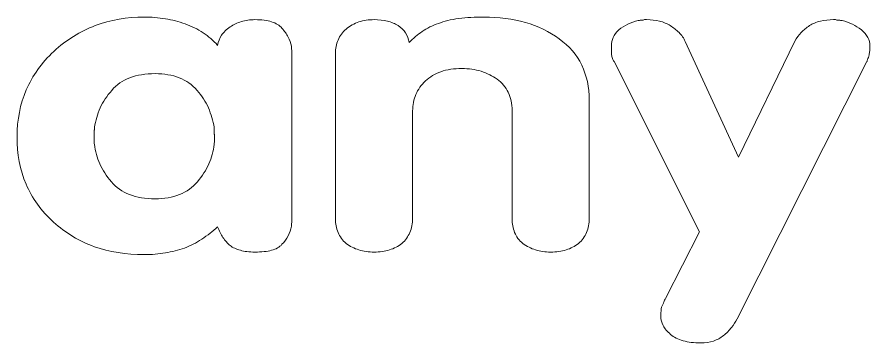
# Model space of a CAD drawing. Header units: millimetres. Extents: x -847 to 848, y -600 to 600.
# Drawn here: x 712.1 to 793.5, y -60.3 to -29.3 of the extents above; entities that cross this region are included whole.
import ezdxf

# ---------------------------------------------------------------- set-up
doc = ezdxf.new("R2010")
doc.units = ezdxf.units.MM
doc.header["$MEASUREMENT"] = 0

msp = doc.modelspace()

# ---------------------------------------------------------------- linework, layer by layer
at = {"color": 250, "lineweight": 5}
for points, knots in [([(738.3288, -33.3351), (738.3288, -33.3351), (738.3288, -47.882), (738.3288, -47.882), (738.3288, -47.882), (738.3288, -47.991), (738.3288, -48.1), (738.3288, -48.2089), (738.3288, -48.2089), (738.3288, -48.3179), (738.3288, -48.4269), (738.3288, -48.5358), (738.3288, -48.5358), (738.3288, -48.5903), (738.3288, -48.6448), (738.3288, -48.6993), (738.3288, -48.6993), (738.3288, -48.7538), (738.3288, -48.8082), (738.3288, -48.8627), (738.3288, -48.8627), (738.3015, -48.9444), (738.2879, -49.0126), (738.2879, -49.067), (738.2879, -49.067), (738.2879, -49.1215), (738.2879, -49.176), (738.2879, -49.2305), (738.2879, -49.2305), (738.2334, -49.5574), (738.1313, -49.8638), (737.9814, -50.1499), (737.9814, -50.1499), (737.8316, -50.4359), (737.6341, -50.7015), (737.3889, -50.9467), (737.3889, -50.9467), (737.171, -51.2191), (736.8441, -51.4098), (736.4082, -51.5188), (736.4082, -51.5188), (735.9724, -51.6277), (735.4412, -51.6822), (734.8146, -51.6822), (734.8146, -51.6822), (734.2698, -51.6822), (733.8067, -51.6277), (733.4253, -51.5188), (733.4253, -51.5188), (733.0439, -51.4098), (732.717, -51.26), (732.4446, -51.0693), (732.4446, -51.0693), (732.1994, -50.8513), (731.9747, -50.5926), (731.7704, -50.2929), (731.7704, -50.2929), (731.5661, -49.9932), (731.3958, -49.6527), (731.2596, -49.2713), (731.2596, -49.2713), (730.7965, -49.7072), (730.2925, -50.1022), (729.7477, -50.4563), (729.7477, -50.4563), (729.2029, -50.8105), (728.6581, -51.0965), (728.1132, -51.3145), (728.1132, -51.3145), (727.5139, -51.5051), (726.901, -51.655), (726.2744, -51.7639), (726.2744, -51.7639), (725.6479, -51.8729), (724.9805, -51.9274), (724.2722, -51.9274), (724.2722, -51.9274), (722.5287, -51.9274), (720.9419, -51.6754), (719.5118, -51.1714), (719.5118, -51.1714), (718.0816, -50.6675), (716.7808, -49.8843), (715.6094, -48.8219), (715.6094, -48.8219), (714.4381, -47.7594), (713.5663, -46.554), (712.9943, -45.2056), (712.9943, -45.2056), (712.4222, -43.8571), (712.1362, -42.352), (712.1362, -40.6903), (712.1362, -40.6903), (712.1362, -39.0831), (712.429, -37.5984), (713.0147, -36.2363), (713.0147, -36.2363), (713.6004, -34.8743), (714.4789, -33.6484), (715.6503, -32.5587), (715.6503, -32.5587), (716.8217, -31.4691), (718.1361, -30.6519), (719.5935, -30.107), (719.5935, -30.107), (721.0509, -29.5622), (722.6105, -29.2898), (724.2722, -29.2898), (724.2722, -29.2898), (724.9532, -29.2898), (725.6206, -29.3443), (726.2744, -29.4532), (726.2744, -29.4532), (726.9282, -29.5622), (727.5548, -29.7256), (728.1541, -29.9436), (728.1541, -29.9436), (728.7806, -30.1615), (729.3527, -30.4407), (729.8703, -30.7812), (729.8703, -30.7812), (730.3879, -31.1218), (730.851, -31.5236), (731.2596, -31.9867), (731.2596, -31.9867), (731.3141, -31.6325), (731.4367, -31.3125), (731.6274, -31.0264), (731.6274, -31.0264), (731.8181, -30.7404), (732.0905, -30.4748), (732.4446, -30.2296), (732.4446, -30.2296), (732.7715, -30.0117), (733.1325, -29.8414), (733.5275, -29.7188), (733.5275, -29.7188), (733.9225, -29.5962), (734.3515, -29.535), (734.8146, -29.535), (734.8146, -29.535), (735.4412, -29.535), (735.9724, -29.6031), (736.4082, -29.7393), (736.4082, -29.7393), (736.8441, -29.8755), (737.171, -30.0798), (737.3889, -30.3522), (737.3889, -30.3522), (737.6341, -30.6246), (737.8316, -30.9038), (737.9814, -31.1899), (737.9814, -31.1899), (738.1313, -31.4759), (738.2334, -31.7687), (738.2879, -32.0684), (738.2879, -32.0684), (738.2879, -32.1229), (738.2879, -32.1842), (738.2879, -32.2523), (738.2879, -32.2523), (738.2879, -32.3204), (738.3015, -32.3817), (738.3288, -32.4362), (738.3288, -32.4362), (738.3288, -32.4906), (738.3288, -32.5451), (738.3288, -32.5996), (738.3288, -32.5996), (738.3288, -32.6541), (738.3288, -32.7086), (738.3288, -32.7631), (738.3288, -32.7631), (738.3288, -32.872), (738.3288, -32.981), (738.3288, -33.09), (738.3288, -33.09), (738.3288, -33.1989), (738.3288, -33.2943), (738.3288, -33.376), (738.3288, -33.376), (738.3288, -33.376), (738.3288, -33.3351), (738.3288, -33.3351)], [0, 0, 0, 0, 0.0217391, 0.0217391, 0.0217391, 0.0217391, 0.0434783, 0.0434783, 0.0434783, 0.0434783, 0.0652174, 0.0652174, 0.0652174, 0.0652174, 0.0869565, 0.0869565, 0.0869565, 0.0869565, 0.1086957, 0.1086957, 0.1086957, 0.1086957, 0.1304348, 0.1304348, 0.1304348, 0.1304348, 0.1521739, 0.1521739, 0.1521739, 0.1521739, 0.173913, 0.173913, 0.173913, 0.173913, 0.1956522, 0.1956522, 0.1956522, 0.1956522, 0.2173913, 0.2173913, 0.2173913, 0.2173913, 0.2391304, 0.2391304, 0.2391304, 0.2391304, 0.2608696, 0.2608696, 0.2608696, 0.2608696, 0.2826087, 0.2826087, 0.2826087, 0.2826087, 0.3043478, 0.3043478, 0.3043478, 0.3043478, 0.326087, 0.326087, 0.326087, 0.326087, 0.3478261, 0.3478261, 0.3478261, 0.3478261, 0.3695652, 0.3695652, 0.3695652, 0.3695652, 0.3913043, 0.3913043, 0.3913043, 0.3913043, 0.4130435, 0.4130435, 0.4130435, 0.4130435, 0.4347826, 0.4347826, 0.4347826, 0.4347826, 0.4565217, 0.4565217, 0.4565217, 0.4565217, 0.4782609, 0.4782609, 0.4782609, 0.4782609, 0.5, 0.5, 0.5, 0.5, 0.5217391, 0.5217391, 0.5217391, 0.5217391, 0.5434783, 0.5434783, 0.5434783, 0.5434783, 0.5652174, 0.5652174, 0.5652174, 0.5652174, 0.5869565, 0.5869565, 0.5869565, 0.5869565, 0.6086957, 0.6086957, 0.6086957, 0.6086957, 0.6304348, 0.6304348, 0.6304348, 0.6304348, 0.6521739, 0.6521739, 0.6521739, 0.6521739, 0.673913, 0.673913, 0.673913, 0.673913, 0.6956522, 0.6956522, 0.6956522, 0.6956522, 0.7173913, 0.7173913, 0.7173913, 0.7173913, 0.7391304, 0.7391304, 0.7391304, 0.7391304, 0.7608696, 0.7608696, 0.7608696, 0.7608696, 0.7826087, 0.7826087, 0.7826087, 0.7826087, 0.8043478, 0.8043478, 0.8043478, 0.8043478, 0.826087, 0.826087, 0.826087, 0.826087, 0.8478261, 0.8478261, 0.8478261, 0.8478261, 0.8695652, 0.8695652, 0.8695652, 0.8695652, 0.8913043, 0.8913043, 0.8913043, 0.8913043, 0.9130435, 0.9130435, 0.9130435, 0.9130435, 0.9347826, 0.9347826, 0.9347826, 0.9347826, 0.9565217, 0.9565217, 0.9565217, 0.9565217, 0.9782609, 0.9782609, 0.9782609, 0.9782609, 1, 1, 1, 1]), ([(742.4967, -48.4541), (742.4967, -48.4541), (742.4967, -32.7631), (742.4967, -32.7631), (742.4967, -32.7631), (742.4967, -32.3), (742.5784, -31.8709), (742.7418, -31.4759), (742.7418, -31.4759), (742.9053, -31.0809), (743.1641, -30.7336), (743.5182, -30.4339), (743.5182, -30.4339), (743.8724, -30.1343), (744.2742, -29.9095), (744.7237, -29.7597), (744.7237, -29.7597), (745.1731, -29.6099), (745.6567, -29.535), (746.1743, -29.535), (746.1743, -29.535), (746.6374, -29.535), (747.0596, -29.5826), (747.441, -29.678), (747.441, -29.678), (747.8224, -29.7733), (748.1629, -29.9163), (748.4625, -30.107), (748.4625, -30.107), (748.7622, -30.2977), (749.0006, -30.5293), (749.1776, -30.8017), (749.1776, -30.8017), (749.3547, -31.0741), (749.4705, -31.3737), (749.5249, -31.7006), (749.5249, -31.7006), (749.9063, -31.3193), (750.3218, -30.9719), (750.7712, -30.6587), (750.7712, -30.6587), (751.2207, -30.3454), (751.7315, -30.0934), (752.3036, -29.9027), (752.3036, -29.9027), (752.8484, -29.6848), (753.4954, -29.5281), (754.2445, -29.4328), (754.2445, -29.4328), (754.9937, -29.3375), (755.7905, -29.2898), (756.635, -29.2898), (756.635, -29.2898), (758.0787, -29.2898), (759.4, -29.46), (760.5986, -29.8006), (760.5986, -29.8006), (761.7972, -30.1411), (762.8732, -30.6655), (763.8267, -31.3737), (763.8267, -31.3737), (764.7801, -32.0548), (765.4952, -32.8856), (765.9719, -33.8663), (765.9719, -33.8663), (766.4487, -34.847), (766.687, -35.9639), (766.687, -37.217), (766.687, -37.217), (766.687, -37.217), (766.687, -48.4541), (766.687, -48.4541), (766.687, -48.4541), (766.687, -48.9717), (766.6053, -49.428), (766.4419, -49.823), (766.4419, -49.823), (766.2784, -50.218), (766.0196, -50.5653), (765.6655, -50.865), (765.6655, -50.865), (765.3113, -51.1374), (764.9163, -51.3417), (764.4805, -51.4779), (764.4805, -51.4779), (764.0446, -51.6141), (763.5543, -51.6822), (763.0094, -51.6822), (763.0094, -51.6822), (762.4919, -51.6822), (762.0151, -51.6141), (761.5793, -51.4779), (761.5793, -51.4779), (761.1434, -51.3417), (760.7348, -51.1374), (760.3534, -50.865), (760.3534, -50.865), (759.9993, -50.5653), (759.7405, -50.218), (759.577, -49.823), (759.577, -49.823), (759.4136, -49.428), (759.3319, -48.9853), (759.3319, -48.495), (759.3319, -48.495), (759.3319, -48.495), (759.3319, -38.1977), (759.3319, -38.1977), (759.3319, -38.1977), (759.3319, -37.5439), (759.2093, -36.965), (758.9641, -36.4611), (758.9641, -36.4611), (758.7189, -35.9571), (758.3648, -35.5417), (757.9017, -35.2148), (757.9017, -35.2148), (757.4658, -34.8879), (756.9619, -34.6359), (756.3898, -34.4588), (756.3898, -34.4588), (755.8177, -34.2818), (755.2048, -34.1932), (754.551, -34.1932), (754.551, -34.1932), (753.7882, -34.1932), (753.1208, -34.2954), (752.5487, -34.4997), (752.5487, -34.4997), (751.9767, -34.704), (751.4863, -34.9969), (751.0777, -35.3782), (751.0777, -35.3782), (750.6691, -35.7596), (750.3626, -36.1887), (750.1583, -36.6654), (750.1583, -36.6654), (749.954, -37.1421), (749.8518, -37.6665), (749.8518, -38.2386), (749.8518, -38.2386), (749.8518, -38.2386), (749.8518, -48.4541), (749.8518, -48.4541), (749.8518, -48.4541), (749.8518, -48.9717), (749.7633, -49.428), (749.5862, -49.823), (749.5862, -49.823), (749.4092, -50.218), (749.1572, -50.5653), (748.8303, -50.865), (748.8303, -50.865), (748.4762, -51.1374), (748.0812, -51.3417), (747.6453, -51.4779), (747.6453, -51.4779), (747.2094, -51.6141), (746.7191, -51.6822), (746.1743, -51.6822), (746.1743, -51.6822), (745.6567, -51.6822), (745.1731, -51.6141), (744.7237, -51.4779), (744.7237, -51.4779), (744.2742, -51.3417), (743.8724, -51.1374), (743.5182, -50.865), (743.5182, -50.865), (743.1641, -50.5653), (742.9053, -50.218), (742.7418, -49.823), (742.7418, -49.823), (742.5784, -49.428), (742.4967, -48.9853), (742.4967, -48.495), (742.4967, -48.495), (742.4967, -48.495), (742.4967, -48.4541), (742.4967, -48.4541)], [0, 0, 0, 0, 0.0222222, 0.0222222, 0.0222222, 0.0222222, 0.0444444, 0.0444444, 0.0444444, 0.0444444, 0.0666667, 0.0666667, 0.0666667, 0.0666667, 0.0888889, 0.0888889, 0.0888889, 0.0888889, 0.1111111, 0.1111111, 0.1111111, 0.1111111, 0.1333333, 0.1333333, 0.1333333, 0.1333333, 0.1555556, 0.1555556, 0.1555556, 0.1555556, 0.1777778, 0.1777778, 0.1777778, 0.1777778, 0.2, 0.2, 0.2, 0.2, 0.2222222, 0.2222222, 0.2222222, 0.2222222, 0.2444444, 0.2444444, 0.2444444, 0.2444444, 0.2666667, 0.2666667, 0.2666667, 0.2666667, 0.2888889, 0.2888889, 0.2888889, 0.2888889, 0.3111111, 0.3111111, 0.3111111, 0.3111111, 0.3333333, 0.3333333, 0.3333333, 0.3333333, 0.3555556, 0.3555556, 0.3555556, 0.3555556, 0.3777778, 0.3777778, 0.3777778, 0.3777778, 0.4, 0.4, 0.4, 0.4, 0.4222222, 0.4222222, 0.4222222, 0.4222222, 0.4444444, 0.4444444, 0.4444444, 0.4444444, 0.4666667, 0.4666667, 0.4666667, 0.4666667, 0.4888889, 0.4888889, 0.4888889, 0.4888889, 0.5111111, 0.5111111, 0.5111111, 0.5111111, 0.5333333, 0.5333333, 0.5333333, 0.5333333, 0.5555556, 0.5555556, 0.5555556, 0.5555556, 0.5777778, 0.5777778, 0.5777778, 0.5777778, 0.6, 0.6, 0.6, 0.6, 0.6222222, 0.6222222, 0.6222222, 0.6222222, 0.6444444, 0.6444444, 0.6444444, 0.6444444, 0.6666667, 0.6666667, 0.6666667, 0.6666667, 0.6888889, 0.6888889, 0.6888889, 0.6888889, 0.7111111, 0.7111111, 0.7111111, 0.7111111, 0.7333333, 0.7333333, 0.7333333, 0.7333333, 0.7555556, 0.7555556, 0.7555556, 0.7555556, 0.7777778, 0.7777778, 0.7777778, 0.7777778, 0.8, 0.8, 0.8, 0.8, 0.8222222, 0.8222222, 0.8222222, 0.8222222, 0.8444444, 0.8444444, 0.8444444, 0.8444444, 0.8666667, 0.8666667, 0.8666667, 0.8666667, 0.8888889, 0.8888889, 0.8888889, 0.8888889, 0.9111111, 0.9111111, 0.9111111, 0.9111111, 0.9333333, 0.9333333, 0.9333333, 0.9333333, 0.9555556, 0.9555556, 0.9555556, 0.9555556, 0.9777778, 0.9777778, 0.9777778, 0.9777778, 1, 1, 1, 1]), ([(777.1886, -49.7617), (777.1886, -49.7617), (769.0571, -33.5394), (769.0571, -33.5394), (769.0571, -33.5394), (769.0026, -33.4577), (768.9549, -33.3556), (768.9141, -33.233), (768.9141, -33.233), (768.8732, -33.1104), (768.8391, -32.9946), (768.8119, -32.8856), (768.8119, -32.8856), (768.8119, -32.8312), (768.8119, -32.7699), (768.8119, -32.7018), (768.8119, -32.7018), (768.8119, -32.6337), (768.8119, -32.5724), (768.8119, -32.5179), (768.8119, -32.5179), (768.8119, -32.4362), (768.8119, -32.3612), (768.8119, -32.2931), (768.8119, -32.2931), (768.8119, -32.225), (768.8119, -32.1501), (768.8119, -32.0684), (768.8119, -32.0684), (768.8119, -31.7687), (768.8664, -31.4895), (768.9753, -31.2307), (768.9753, -31.2307), (769.0843, -30.9719), (769.2614, -30.7336), (769.5066, -30.5156), (769.5066, -30.5156), (769.779, -30.2977), (770.065, -30.1138), (770.3647, -29.964), (770.3647, -29.964), (770.6643, -29.8142), (770.9912, -29.6984), (771.3454, -29.6167), (771.3454, -29.6167), (771.3726, -29.6167), (771.3998, -29.6167), (771.4271, -29.6167), (771.4271, -29.6167), (771.4543, -29.6167), (771.4952, -29.6031), (771.5497, -29.5758), (771.5497, -29.5758), (771.5769, -29.5758), (771.611, -29.5758), (771.6518, -29.5758), (771.6518, -29.5758), (771.6927, -29.5758), (771.7267, -29.5758), (771.754, -29.5758), (771.754, -29.5758), (771.7812, -29.5758), (771.8085, -29.5758), (771.8357, -29.5758), (771.8357, -29.5758), (771.8629, -29.5758), (771.9038, -29.5622), (771.9583, -29.535), (771.9583, -29.535), (771.9855, -29.535), (772.0196, -29.535), (772.0604, -29.535), (772.0604, -29.535), (772.1013, -29.535), (772.1354, -29.535), (772.1626, -29.535), (772.1626, -29.535), (772.5985, -29.535), (773.0071, -29.5826), (773.3885, -29.678), (773.3885, -29.678), (773.7698, -29.7733), (774.1104, -29.9163), (774.41, -30.107), (774.41, -30.107), (774.7097, -30.2977), (774.9889, -30.5156), (775.2477, -30.7608), (775.2477, -30.7608), (775.5065, -31.006), (775.704, -31.292), (775.8402, -31.6189), (775.8402, -31.6189), (775.8402, -31.6189), (780.9071, -42.6517), (780.9071, -42.6517), (780.9071, -42.6517), (780.9071, -42.6517), (786.3009, -31.5781), (786.3009, -31.5781), (786.3009, -31.5781), (786.4643, -31.2784), (786.6618, -31.006), (786.8934, -30.7608), (786.8934, -30.7608), (787.1249, -30.5156), (787.3905, -30.2977), (787.6902, -30.107), (787.6902, -30.107), (787.9898, -29.9163), (788.3372, -29.7733), (788.7322, -29.678), (788.7322, -29.678), (789.1272, -29.5826), (789.5426, -29.535), (789.9785, -29.535), (789.9785, -29.535), (790.0057, -29.535), (790.0398, -29.535), (790.0806, -29.535), (790.0806, -29.535), (790.1215, -29.535), (790.1555, -29.535), (790.1828, -29.535), (790.1828, -29.535), (790.21, -29.5622), (790.2441, -29.5758), (790.2849, -29.5758), (790.2849, -29.5758), (790.3258, -29.5758), (790.3598, -29.5758), (790.3871, -29.5758), (790.3871, -29.5758), (790.4143, -29.5758), (790.4484, -29.5758), (790.4892, -29.5758), (790.4892, -29.5758), (790.5301, -29.5758), (790.5642, -29.5758), (790.5914, -29.5758), (790.5914, -29.5758), (790.6186, -29.6031), (790.6527, -29.6167), (790.6936, -29.6167), (790.6936, -29.6167), (790.7344, -29.6167), (790.7685, -29.6167), (790.7957, -29.6167), (790.7957, -29.6167), (791.1498, -29.6984), (791.4767, -29.8142), (791.7764, -29.964), (791.7764, -29.964), (792.0761, -30.1138), (792.3621, -30.2977), (792.6345, -30.5156), (792.6345, -30.5156), (792.9069, -30.7336), (793.1112, -30.9719), (793.2474, -31.2307), (793.2474, -31.2307), (793.3836, -31.4895), (793.4517, -31.7687), (793.4517, -32.0684), (793.4517, -32.0684), (793.4517, -32.2319), (793.4449, -32.3749), (793.4313, -32.4975), (793.4313, -32.4975), (793.4177, -32.62), (793.3973, -32.7494), (793.37, -32.8856), (793.37, -32.8856), (793.37, -32.9674), (793.3496, -33.0491), (793.3087, -33.1308), (793.3087, -33.1308), (793.2679, -33.2125), (793.2338, -33.2943), (793.2066, -33.376), (793.2066, -33.376), (793.2066, -33.4032), (793.1998, -33.4373), (793.1861, -33.4781), (793.1861, -33.4781), (793.1725, -33.519), (793.1521, -33.5531), (793.1248, -33.5803), (793.1248, -33.5803), (793.1248, -33.5803), (780.7845, -58.0567), (780.7845, -58.0567), (780.7845, -58.0567), (780.6483, -58.3291), (780.4712, -58.6015), (780.2533, -58.8739), (780.2533, -58.8739), (780.0354, -59.1464), (779.7766, -59.4051), (779.4769, -59.6503), (779.4769, -59.6503), (779.2045, -59.8683), (778.8912, -60.0385), (778.5371, -60.1611), (778.5371, -60.1611), (778.1829, -60.2837), (777.7743, -60.345), (777.3112, -60.345), (777.3112, -60.345), (776.6847, -60.345), (776.1262, -60.2769), (775.6359, -60.1407), (775.6359, -60.1407), (775.1455, -60.0045), (774.7505, -59.8001), (774.4509, -59.5277), (774.4509, -59.5277), (774.124, -59.2553), (773.8856, -58.9761), (773.7358, -58.6901), (773.7358, -58.6901), (773.586, -58.404), (773.511, -58.1112), (773.511, -57.8115), (773.511, -57.8115), (773.511, -57.7843), (773.511, -57.757), (773.511, -57.7298), (773.511, -57.7298), (773.511, -57.7026), (773.511, -57.6889), (773.511, -57.6889), (773.511, -57.6889), (773.511, -57.6617), (773.511, -57.6345), (773.511, -57.6072), (773.511, -57.6072), (773.511, -57.58), (773.511, -57.5527), (773.511, -57.5255), (773.511, -57.5255), (773.511, -57.4982), (773.511, -57.471), (773.511, -57.4438), (773.511, -57.4438), (773.511, -57.4165), (773.5247, -57.3893), (773.5519, -57.362), (773.5519, -57.362), (773.5519, -57.3348), (773.5519, -57.3144), (773.5519, -57.3007), (773.5519, -57.3007), (773.5519, -57.2871), (773.5519, -57.2667), (773.5519, -57.2395), (773.5519, -57.2395), (773.5519, -57.1305), (773.5655, -57.0283), (773.5928, -56.933), (773.5928, -56.933), (773.62, -56.8376), (773.6609, -56.7491), (773.7154, -56.6674), (773.7154, -56.6674), (773.7426, -56.6401), (773.7562, -56.6061), (773.7562, -56.5652), (773.7562, -56.5652), (773.7562, -56.5244), (773.7698, -56.4903), (773.7971, -56.4631), (773.7971, -56.4631), (773.8243, -56.4086), (773.8516, -56.3473), (773.8788, -56.2792), (773.8788, -56.2792), (773.906, -56.2111), (773.9333, -56.1498), (773.9605, -56.0953), (773.9605, -56.0953), (773.9605, -56.0953), (777.1886, -49.7617), (777.1886, -49.7617), (777.1886, -49.7617), (777.1886, -49.7617), (777.1886, -49.7617), (777.1886, -49.7617)], [0, 0, 0, 0, 0.0138889, 0.0138889, 0.0138889, 0.0138889, 0.0277778, 0.0277778, 0.0277778, 0.0277778, 0.0416667, 0.0416667, 0.0416667, 0.0416667, 0.0555556, 0.0555556, 0.0555556, 0.0555556, 0.0694444, 0.0694444, 0.0694444, 0.0694444, 0.0833333, 0.0833333, 0.0833333, 0.0833333, 0.0972222, 0.0972222, 0.0972222, 0.0972222, 0.1111111, 0.1111111, 0.1111111, 0.1111111, 0.125, 0.125, 0.125, 0.125, 0.1388889, 0.1388889, 0.1388889, 0.1388889, 0.1527778, 0.1527778, 0.1527778, 0.1527778, 0.1666667, 0.1666667, 0.1666667, 0.1666667, 0.1805556, 0.1805556, 0.1805556, 0.1805556, 0.1944444, 0.1944444, 0.1944444, 0.1944444, 0.2083333, 0.2083333, 0.2083333, 0.2083333, 0.2222222, 0.2222222, 0.2222222, 0.2222222, 0.2361111, 0.2361111, 0.2361111, 0.2361111, 0.25, 0.25, 0.25, 0.25, 0.2638889, 0.2638889, 0.2638889, 0.2638889, 0.2777778, 0.2777778, 0.2777778, 0.2777778, 0.2916667, 0.2916667, 0.2916667, 0.2916667, 0.3055556, 0.3055556, 0.3055556, 0.3055556, 0.3194444, 0.3194444, 0.3194444, 0.3194444, 0.3333333, 0.3333333, 0.3333333, 0.3333333, 0.3472222, 0.3472222, 0.3472222, 0.3472222, 0.3611111, 0.3611111, 0.3611111, 0.3611111, 0.375, 0.375, 0.375, 0.375, 0.3888889, 0.3888889, 0.3888889, 0.3888889, 0.4027778, 0.4027778, 0.4027778, 0.4027778, 0.4166667, 0.4166667, 0.4166667, 0.4166667, 0.4305556, 0.4305556, 0.4305556, 0.4305556, 0.4444444, 0.4444444, 0.4444444, 0.4444444, 0.4583333, 0.4583333, 0.4583333, 0.4583333, 0.4722222, 0.4722222, 0.4722222, 0.4722222, 0.4861111, 0.4861111, 0.4861111, 0.4861111, 0.5, 0.5, 0.5, 0.5, 0.5138889, 0.5138889, 0.5138889, 0.5138889, 0.5277778, 0.5277778, 0.5277778, 0.5277778, 0.5416667, 0.5416667, 0.5416667, 0.5416667, 0.5555556, 0.5555556, 0.5555556, 0.5555556, 0.5694444, 0.5694444, 0.5694444, 0.5694444, 0.5833333, 0.5833333, 0.5833333, 0.5833333, 0.5972222, 0.5972222, 0.5972222, 0.5972222, 0.6111111, 0.6111111, 0.6111111, 0.6111111, 0.625, 0.625, 0.625, 0.625, 0.6388889, 0.6388889, 0.6388889, 0.6388889, 0.6527778, 0.6527778, 0.6527778, 0.6527778, 0.6666667, 0.6666667, 0.6666667, 0.6666667, 0.6805556, 0.6805556, 0.6805556, 0.6805556, 0.6944444, 0.6944444, 0.6944444, 0.6944444, 0.7083333, 0.7083333, 0.7083333, 0.7083333, 0.7222222, 0.7222222, 0.7222222, 0.7222222, 0.7361111, 0.7361111, 0.7361111, 0.7361111, 0.75, 0.75, 0.75, 0.75, 0.7638889, 0.7638889, 0.7638889, 0.7638889, 0.7777778, 0.7777778, 0.7777778, 0.7777778, 0.7916667, 0.7916667, 0.7916667, 0.7916667, 0.8055556, 0.8055556, 0.8055556, 0.8055556, 0.8194444, 0.8194444, 0.8194444, 0.8194444, 0.8333333, 0.8333333, 0.8333333, 0.8333333, 0.8472222, 0.8472222, 0.8472222, 0.8472222, 0.8611111, 0.8611111, 0.8611111, 0.8611111, 0.875, 0.875, 0.875, 0.875, 0.8888889, 0.8888889, 0.8888889, 0.8888889, 0.9027778, 0.9027778, 0.9027778, 0.9027778, 0.9166667, 0.9166667, 0.9166667, 0.9166667, 0.9305556, 0.9305556, 0.9305556, 0.9305556, 0.9444444, 0.9444444, 0.9444444, 0.9444444, 0.9583333, 0.9583333, 0.9583333, 0.9583333, 0.9722222, 0.9722222, 0.9722222, 0.9722222, 0.9861111, 0.9861111, 0.9861111, 0.9861111, 1, 1, 1, 1]), ([(719.4913, -40.6494), (719.4913, -40.7312), (719.4913, -40.8061), (719.4913, -40.8742), (719.4913, -40.8742), (719.4913, -40.9423), (719.4913, -41.0036), (719.4913, -41.0581), (719.4913, -41.0581), (719.4913, -41.1125), (719.4913, -41.1738), (719.4913, -41.2419), (719.4913, -41.2419), (719.4913, -41.31), (719.505, -41.3713), (719.5322, -41.4258), (719.5322, -41.4258), (719.5867, -42.0796), (719.7501, -42.6994), (720.0225, -43.285), (720.0225, -43.285), (720.295, -43.8707), (720.6627, -44.436), (721.1258, -44.9808), (721.1258, -44.9808), (721.5889, -45.5257), (722.1678, -45.9343), (722.8625, -46.2067), (722.8625, -46.2067), (723.5571, -46.4791), (724.3675, -46.6153), (725.2937, -46.6153), (725.2937, -46.6153), (726.1655, -46.6153), (726.9419, -46.4791), (727.6229, -46.2067), (727.6229, -46.2067), (728.3039, -45.9343), (728.876, -45.5257), (729.3391, -44.9808), (729.3391, -44.9808), (729.8022, -44.436), (730.1631, -43.8707), (730.4219, -43.285), (730.4219, -43.285), (730.6807, -42.6994), (730.851, -42.0796), (730.9327, -41.4258), (730.9327, -41.4258), (730.9327, -41.3986), (730.9327, -41.3713), (730.9327, -41.3441), (730.9327, -41.3441), (730.9327, -41.3169), (730.9463, -41.276), (730.9736, -41.2215), (730.9736, -41.2215), (730.9736, -41.1943), (730.9736, -41.167), (730.9736, -41.1398), (730.9736, -41.1398), (730.9736, -41.1125), (730.9736, -41.0853), (730.9736, -41.0581), (730.9736, -41.0581), (730.9736, -41.0036), (730.9736, -40.9423), (730.9736, -40.8742), (730.9736, -40.8742), (730.9736, -40.8061), (730.9736, -40.7448), (730.9736, -40.6903), (730.9736, -40.6903), (730.9736, -40.6631), (730.9736, -40.6358), (730.9736, -40.6086), (730.9736, -40.6086), (730.9736, -40.5813), (730.9736, -40.5405), (730.9736, -40.486), (730.9736, -40.486), (730.9463, -40.4588), (730.9327, -40.4247), (730.9327, -40.3838), (730.9327, -40.3838), (730.9327, -40.343), (730.9327, -40.3089), (730.9327, -40.2817), (730.9327, -40.2817), (730.9327, -40.2), (730.9327, -40.1182), (730.9327, -40.0365), (730.9327, -40.0365), (730.9327, -39.9548), (730.9327, -39.8731), (730.9327, -39.7913), (730.9327, -39.7913), (730.8238, -39.1648), (730.6399, -38.5519), (730.3811, -37.9525), (730.3811, -37.9525), (730.1223, -37.3532), (729.7613, -36.7948), (729.2982, -36.2772), (729.2982, -36.2772), (728.8351, -35.7324), (728.2699, -35.3306), (727.6025, -35.0718), (727.6025, -35.0718), (726.935, -34.813), (726.1655, -34.6836), (725.2937, -34.6836), (725.2937, -34.6836), (724.3675, -34.6836), (723.5639, -34.813), (722.8829, -35.0718), (722.8829, -35.0718), (722.2018, -35.3306), (721.6298, -35.7324), (721.1667, -36.2772), (721.1667, -36.2772), (720.7036, -36.7948), (720.3358, -37.3532), (720.0634, -37.9525), (720.0634, -37.9525), (719.791, -38.5519), (719.6139, -39.1648), (719.5322, -39.7913), (719.5322, -39.7913), (719.5322, -39.8186), (719.5322, -39.8526), (719.5322, -39.8935), (719.5322, -39.8935), (719.5322, -39.9344), (719.5322, -39.982), (719.5322, -40.0365), (719.5322, -40.0365), (719.505, -40.0638), (719.4913, -40.0978), (719.4913, -40.1387), (719.4913, -40.1387), (719.4913, -40.1795), (719.4913, -40.2272), (719.4913, -40.2817), (719.4913, -40.2817), (719.4913, -40.3634), (719.4913, -40.4383), (719.4913, -40.5064), (719.4913, -40.5064), (719.4913, -40.5745), (719.4913, -40.6358), (719.4913, -40.6903), (719.4913, -40.6903), (719.4913, -40.6903), (719.4913, -40.6494), (719.4913, -40.6494)], [0, 0, 0, 0, 0.025641, 0.025641, 0.025641, 0.025641, 0.0512821, 0.0512821, 0.0512821, 0.0512821, 0.0769231, 0.0769231, 0.0769231, 0.0769231, 0.1025641, 0.1025641, 0.1025641, 0.1025641, 0.1282051, 0.1282051, 0.1282051, 0.1282051, 0.1538462, 0.1538462, 0.1538462, 0.1538462, 0.1794872, 0.1794872, 0.1794872, 0.1794872, 0.2051282, 0.2051282, 0.2051282, 0.2051282, 0.2307692, 0.2307692, 0.2307692, 0.2307692, 0.2564103, 0.2564103, 0.2564103, 0.2564103, 0.2820513, 0.2820513, 0.2820513, 0.2820513, 0.3076923, 0.3076923, 0.3076923, 0.3076923, 0.3333333, 0.3333333, 0.3333333, 0.3333333, 0.3589744, 0.3589744, 0.3589744, 0.3589744, 0.3846154, 0.3846154, 0.3846154, 0.3846154, 0.4102564, 0.4102564, 0.4102564, 0.4102564, 0.4358974, 0.4358974, 0.4358974, 0.4358974, 0.4615385, 0.4615385, 0.4615385, 0.4615385, 0.4871795, 0.4871795, 0.4871795, 0.4871795, 0.5128205, 0.5128205, 0.5128205, 0.5128205, 0.5384615, 0.5384615, 0.5384615, 0.5384615, 0.5641026, 0.5641026, 0.5641026, 0.5641026, 0.5897436, 0.5897436, 0.5897436, 0.5897436, 0.6153846, 0.6153846, 0.6153846, 0.6153846, 0.6410256, 0.6410256, 0.6410256, 0.6410256, 0.6666667, 0.6666667, 0.6666667, 0.6666667, 0.6923077, 0.6923077, 0.6923077, 0.6923077, 0.7179487, 0.7179487, 0.7179487, 0.7179487, 0.7435897, 0.7435897, 0.7435897, 0.7435897, 0.7692308, 0.7692308, 0.7692308, 0.7692308, 0.7948718, 0.7948718, 0.7948718, 0.7948718, 0.8205128, 0.8205128, 0.8205128, 0.8205128, 0.8461538, 0.8461538, 0.8461538, 0.8461538, 0.8717949, 0.8717949, 0.8717949, 0.8717949, 0.8974359, 0.8974359, 0.8974359, 0.8974359, 0.9230769, 0.9230769, 0.9230769, 0.9230769, 0.9487179, 0.9487179, 0.9487179, 0.9487179, 0.974359, 0.974359, 0.974359, 0.974359, 1, 1, 1, 1])]:
    msp.add_open_spline(points, degree=3, knots=knots, dxfattribs=at)

doc.saveas('drawing.dxf')
